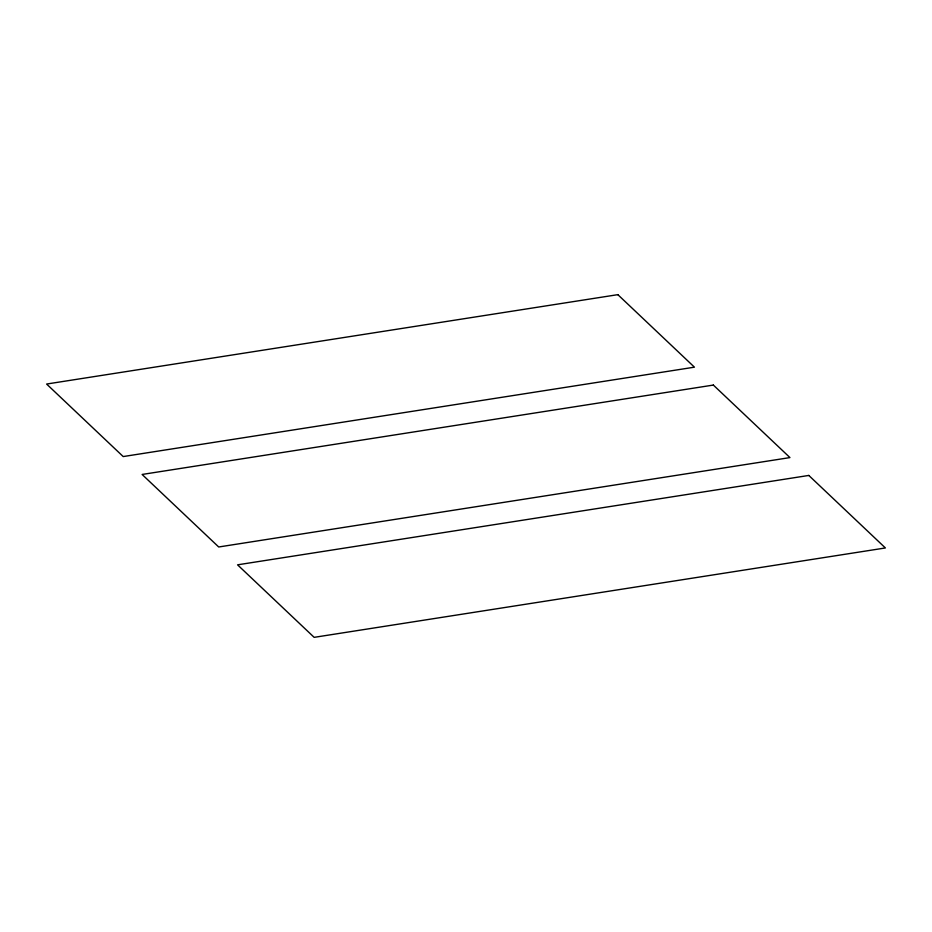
<?xml version="1.0" encoding="UTF-8"?>
<svg xmlns="http://www.w3.org/2000/svg" width="932" height="932" viewBox="0 0 932 932"><rect width="100%" height="100%" fill="white"/><g stroke="black" fill="none" stroke-linecap="round" stroke-linejoin="round"><path stroke-width="1.4" d="M617.846 294.652L46.6 384.042L123.199 456.563L694.445 367.173L617.846 294.652M713.353 385.067L142.107 474.458L218.705 546.979L789.952 457.589L713.353 385.067M808.801 475.437L237.555 564.827L314.154 637.348L885.4 547.958L808.801 475.437"/></g></svg>
